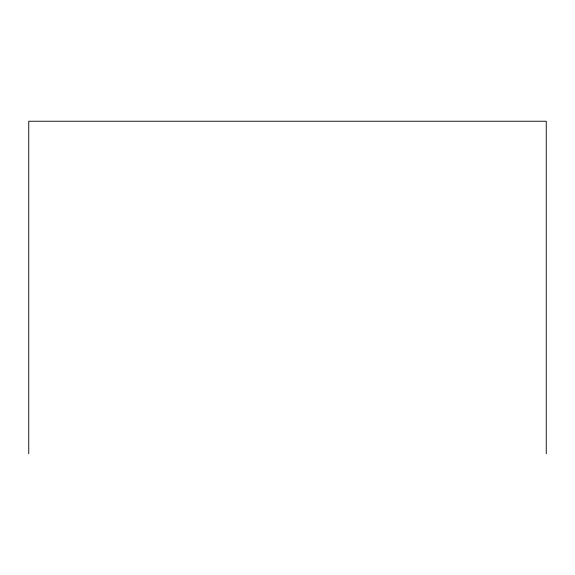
<?xml version="1.0" encoding="UTF-8"?>
<svg xmlns="http://www.w3.org/2000/svg" width="575" height="575" viewBox="0 0 575 575"><rect width="100%" height="100%" fill="white"/><g stroke="black" fill="none" stroke-linecap="round" stroke-linejoin="round"><path stroke-width="0.86" d="M546.25 453.761L546.25 121.239L28.75 121.239L28.75 453.761"/></g></svg>
